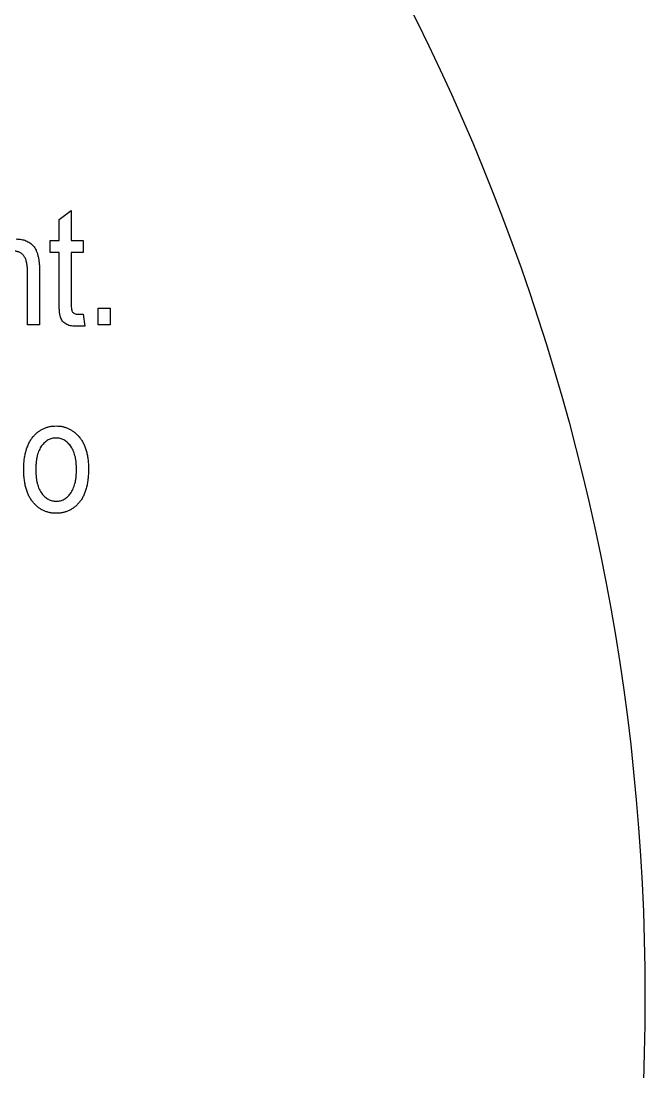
# Model space of a CAD drawing. Header units: millimetres. Extents: x -34 to 34, y -34 to 34.
# Drawn here: x 24.32 to 34, y -1.17 to 15.13 of the extents above; entities that cross this region are included whole.
import ezdxf

# ---------------------------------------------------------------- set-up
doc = ezdxf.new("R2010")
doc.units = ezdxf.units.MM

msp = doc.modelspace()

# ---------------------------------------------------------------- linework, layer by layer
at = {"color": 7, "linetype": 'Continuous', "lineweight": 25}
for p, q in [((24.913, 12.049), (25.1, 12.189)), ((25.1, 12.189), (25.1, 11.722)), ((24.913, 11.722), (24.913, 12.049)), ((24.773, 11.535), (24.773, 11.722)), ((24.773, 11.722), (24.913, 11.722)), ((25.1, 11.722), (25.286, 11.722)), ((25.286, 11.722), (25.286, 11.535)), ((24.913, 11.535), (24.773, 11.535)), ((24.913, 10.789), (24.913, 11.535)), ((25.286, 11.535), (25.1, 11.535)), ((25.1, 11.535), (25.1, 10.761)), ((24.423, 10.415), (24.423, 11.242)), ((24.609, 11.24), (24.609, 10.415)), ((25.52, 10.415), (25.52, 10.672)), ((25.52, 10.672), (25.707, 10.672)), ((25.707, 10.672), (25.707, 10.415)), ((25.205, 10.578), (25.286, 10.578)), ((25.286, 10.578), (25.31, 10.391)), ((24.609, 10.415), (24.423, 10.415)), ((25.31, 10.391), (25.172, 10.391)), ((25.707, 10.415), (25.52, 10.415))]:
    msp.add_line(p, q, dxfattribs=at)
at = {"color": 7, "linetype": 'Continuous'}
msp.add_circle((0, 0), 34, dxfattribs=at)
at = {"color": 7, "linetype": 'Continuous', "lineweight": 25}
for points, knots in [([(24.248, 11.746), (24.261, 11.745), (24.288, 11.745), (24.327, 11.739), (24.363, 11.731), (24.398, 11.719), (24.43, 11.704), (24.46, 11.685), (24.487, 11.663), (24.513, 11.637), (24.536, 11.607), (24.556, 11.571), (24.573, 11.529), (24.586, 11.482), (24.597, 11.429), (24.604, 11.371), (24.609, 11.307), (24.609, 11.263), (24.609, 11.24)], [0, 0, 0, 0, 0.057444, 0.11172, 0.164296, 0.215175, 0.264674, 0.314426, 0.363638, 0.414362, 0.467035, 0.523919, 0.586431, 0.655337, 0.730601, 0.812712, 0.902626, 1, 1, 1, 1]), ([(24.423, 11.242), (24.422, 11.255), (24.422, 11.282), (24.419, 11.32), (24.415, 11.355), (24.408, 11.387), (24.401, 11.416), (24.391, 11.442), (24.379, 11.465), (24.365, 11.485), (24.35, 11.503), (24.333, 11.517), (24.315, 11.53), (24.296, 11.541), (24.275, 11.549), (24.253, 11.554), (24.23, 11.558), (24.213, 11.559), (24.205, 11.559)], [0, 0, 0, 0, 0.0935899, 0.1807377, 0.261569, 0.3357961, 0.4051167, 0.468581, 0.527262, 0.5826444, 0.6347538, 0.6862366, 0.7365468, 0.7862918, 0.8373389, 0.8890111, 0.9431314, 1, 1, 1, 1]), ([(25.172, 10.391), (25.156, 10.392), (25.127, 10.392), (25.085, 10.4), (25.048, 10.411), (25.016, 10.427), (24.988, 10.448), (24.965, 10.472), (24.947, 10.5), (24.936, 10.526), (24.929, 10.55), (24.925, 10.573), (24.921, 10.599), (24.918, 10.629), (24.915, 10.663), (24.914, 10.702), (24.913, 10.744), (24.913, 10.773), (24.913, 10.789)], [0, 0, 0, 0, 0.082978, 0.158466, 0.227964, 0.292396, 0.353441, 0.412531, 0.471462, 0.531841, 0.565997, 0.606892, 0.654804, 0.709656, 0.771661, 0.840124, 0.916455, 1, 1, 1, 1]), ([(25.1, 10.761), (25.1, 10.745), (25.1, 10.716), (25.103, 10.676), (25.107, 10.646), (25.113, 10.63), (25.116, 10.623)], [0, 0, 0, 0, 0.349051, 0.631075, 0.845143, 1, 1, 1, 1]), ([(25.116, 10.623), (25.12, 10.616), (25.129, 10.602), (25.151, 10.588), (25.176, 10.58), (25.195, 10.579), (25.205, 10.578)], [0, 0, 0, 0, 0.23382, 0.463567, 0.713334, 1, 1, 1, 1]), ([(24.365, 8.169), (24.365, 8.196), (24.366, 8.249), (24.372, 8.325), (24.384, 8.396), (24.399, 8.462), (24.419, 8.523), (24.443, 8.579), (24.472, 8.63), (24.505, 8.675), (24.542, 8.715), (24.581, 8.751), (24.623, 8.78), (24.667, 8.804), (24.714, 8.823), (24.763, 8.836), (24.814, 8.845), (24.849, 8.845), (24.867, 8.846)], [0, 0, 0, 0, 0.085788, 0.16646, 0.242011, 0.313466, 0.380716, 0.444949, 0.506099, 0.565248, 0.622677, 0.677703, 0.73126, 0.783927, 0.836201, 0.88929, 0.943789, 1, 1, 1, 1]), ([(24.867, 8.846), (24.884, 8.845), (24.919, 8.845), (24.969, 8.836), (25.018, 8.823), (25.064, 8.804), (25.107, 8.78), (25.149, 8.751), (25.189, 8.715), (25.226, 8.675), (25.26, 8.631), (25.289, 8.58), (25.314, 8.525), (25.334, 8.466), (25.349, 8.402), (25.361, 8.333), (25.368, 8.259), (25.368, 8.208), (25.369, 8.182)], [0, 0, 0, 0, 0.056299, 0.110484, 0.164018, 0.2171, 0.270239, 0.324625, 0.380501, 0.439083, 0.499299, 0.561252, 0.625211, 0.69239, 0.762761, 0.837168, 0.916399, 1, 1, 1, 1]), ([(24.862, 8.659), (24.851, 8.659), (24.83, 8.658), (24.8, 8.652), (24.77, 8.643), (24.742, 8.629), (24.715, 8.612), (24.689, 8.591), (24.665, 8.566), (24.641, 8.537), (24.62, 8.505), (24.602, 8.468), (24.586, 8.428), (24.573, 8.384), (24.563, 8.336), (24.557, 8.284), (24.552, 8.228), (24.552, 8.189), (24.551, 8.17)], [0, 0, 0, 0, 0.049208, 0.096939, 0.14444, 0.192437, 0.241939, 0.293272, 0.347178, 0.404151, 0.464138, 0.527023, 0.593715, 0.664842, 0.74037, 0.821268, 0.90793, 1, 1, 1, 1]), ([(25.182, 8.17), (25.182, 8.19), (25.181, 8.228), (25.177, 8.284), (25.17, 8.336), (25.16, 8.384), (25.147, 8.428), (25.131, 8.469), (25.113, 8.505), (25.091, 8.538), (25.067, 8.566), (25.042, 8.591), (25.015, 8.612), (24.988, 8.629), (24.958, 8.643), (24.927, 8.652), (24.895, 8.658), (24.873, 8.659), (24.862, 8.659)], [0, 0, 0, 0, 0.091482, 0.1770647, 0.2569569, 0.3322047, 0.4019111, 0.4679781, 0.5305767, 0.5896588, 0.646279, 0.7003021, 0.751512, 0.8013431, 0.8502641, 0.8992993, 0.9491772, 1, 1, 1, 1]), ([(24.867, 7.492), (24.849, 7.492), (24.814, 7.493), (24.764, 7.501), (24.715, 7.515), (24.669, 7.534), (24.625, 7.558), (24.583, 7.588), (24.544, 7.623), (24.507, 7.663), (24.473, 7.708), (24.444, 7.759), (24.42, 7.815), (24.399, 7.876), (24.384, 7.942), (24.373, 8.013), (24.366, 8.089), (24.365, 8.142), (24.365, 8.169)], [0, 0, 0, 0, 0.055517, 0.109709, 0.162498, 0.214987, 0.267724, 0.321039, 0.376682, 0.434188, 0.493645, 0.555402, 0.619368, 0.687195, 0.758459, 0.834052, 0.914482, 1, 1, 1, 1]), ([(24.551, 8.17), (24.552, 8.149), (24.552, 8.111), (24.557, 8.054), (24.563, 8.002), (24.574, 7.954), (24.586, 7.909), (24.602, 7.869), (24.621, 7.832), (24.642, 7.8), (24.666, 7.771), (24.692, 7.747), (24.718, 7.726), (24.746, 7.708), (24.775, 7.695), (24.806, 7.686), (24.838, 7.679), (24.86, 7.679), (24.871, 7.679)], [0, 0, 0, 0, 0.091829, 0.17777, 0.25803, 0.333106, 0.403186, 0.469619, 0.531579, 0.590989, 0.647479, 0.700989, 0.752082, 0.801798, 0.850607, 0.89953, 0.949294, 1, 1, 1, 1]), ([(25.369, 8.182), (25.368, 8.154), (25.368, 8.1), (25.361, 8.02), (25.35, 7.947), (25.335, 7.879), (25.314, 7.817), (25.291, 7.759), (25.262, 7.708), (25.228, 7.662), (25.192, 7.622), (25.153, 7.587), (25.111, 7.558), (25.067, 7.533), (25.02, 7.515), (24.971, 7.501), (24.92, 7.493), (24.885, 7.492), (24.867, 7.492)], [0, 0, 0, 0, 0.0880029, 0.1701932, 0.2473127, 0.319619, 0.3873721, 0.451254, 0.5122102, 0.5708399, 0.6272114, 0.6814696, 0.7342801, 0.7862119, 0.8381078, 0.8904561, 0.944195, 1, 1, 1, 1]), ([(24.871, 7.679), (24.882, 7.679), (24.903, 7.679), (24.933, 7.686), (24.962, 7.695), (24.99, 7.709), (25.017, 7.726), (25.043, 7.747), (25.068, 7.772), (25.091, 7.801), (25.113, 7.833), (25.131, 7.87), (25.147, 7.911), (25.16, 7.955), (25.17, 8.003), (25.177, 8.055), (25.181, 8.111), (25.182, 8.15), (25.182, 8.17)], [0, 0, 0, 0, 0.048586, 0.09626, 0.143167, 0.191349, 0.240317, 0.291669, 0.34551, 0.402853, 0.463077, 0.526389, 0.593526, 0.664568, 0.740121, 0.821482, 0.90804, 1, 1, 1, 1])]:
    msp.add_open_spline(points, degree=3, knots=knots, dxfattribs=at)

doc.saveas('drawing.dxf')
